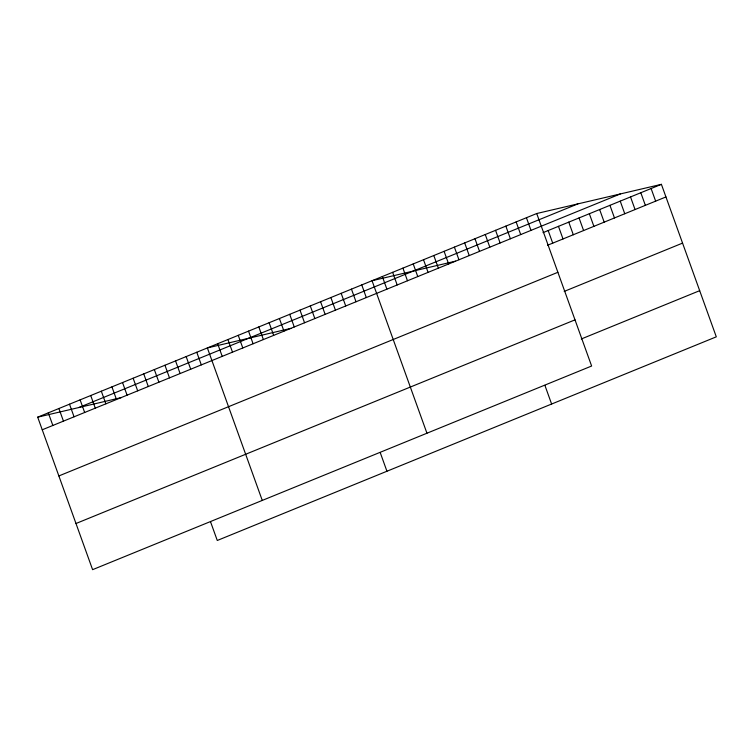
<?xml version="1.0" encoding="UTF-8"?>
<svg xmlns="http://www.w3.org/2000/svg" width="754" height="754" viewBox="0 0 754 754"><rect width="100%" height="100%" fill="white"/><g stroke="black" fill="none" stroke-linecap="round" stroke-linejoin="round"><path stroke-width="1.13" d="M536.725 213.523L591.626 366.02L92.601 569.666L37.7 417.169L536.725 213.523L661.399 184.334L716.3 336.831L217.275 540.477L210.545 521.796M78.84 407.537L577.866 203.891M42.243 429.789L620.259 193.967M543.031 232.637L661.399 184.334M547.574 245.248L665.942 196.945M58.859 475.944L557.885 272.298M564.199 291.412L682.559 243.108M75.984 523.512L575.01 319.856M581.315 338.97L699.684 290.667M455.576 261.167L372.052 280.724L426.952 433.23M290.903 328.367L207.369 347.933L262.269 500.43M37.7 417.169L121.234 397.612M651.107 188.528L655.65 201.148M640.815 192.732L645.358 205.342M630.523 196.926L635.056 209.546M620.231 201.13L624.764 213.75M609.939 205.333L614.472 217.944M599.637 209.527L604.18 222.147M589.345 213.731L593.888 226.351M579.053 217.934L583.596 230.545M568.761 222.128L573.304 234.748M558.469 226.332L563.012 238.952M548.177 230.535L552.72 243.146M526.433 217.718L530.976 230.338M516.141 221.921L520.684 234.532M505.849 226.125L510.392 238.735M495.557 230.319L500.1 242.939M544.897 385.351L551.617 404.031M485.265 234.522L489.808 247.133M474.973 238.726L479.516 251.336M464.681 242.92L469.224 255.54M454.389 247.123L458.932 259.734M444.097 251.327L448.639 263.938M433.804 255.521L438.347 268.141M423.512 259.725L428.055 272.335M413.22 263.928L417.763 276.539M402.928 268.122L407.471 280.742M392.636 272.326L397.169 284.937M382.344 276.52L386.877 289.14M361.76 284.927L366.293 297.538M351.458 289.121L356.001 301.741M341.166 293.325L345.709 305.945M330.874 297.528L335.417 310.139M380.214 452.551L386.943 471.241M320.582 301.723L325.125 314.343M310.29 305.926L314.833 318.537M299.998 310.13L304.541 322.74M289.706 314.324L294.248 326.944M279.414 318.527L283.956 331.138M269.121 322.731L273.664 335.341M258.829 326.925L263.372 339.545M248.537 331.129L253.08 343.739M238.245 335.332L242.788 347.943M227.953 339.526L232.496 352.146M217.661 343.73L222.204 356.34M196.766 352.259L201.309 364.87M186.163 356.585L190.705 369.196M175.559 360.912L180.102 373.522M164.956 365.238L169.49 377.858M154.344 369.564L158.887 382.184M143.741 373.89L148.284 386.51M133.138 378.225L137.68 390.836M122.534 382.551L127.077 395.162M111.931 386.877L116.474 399.488M101.328 391.203L105.871 403.824M90.725 395.53L95.268 408.15M80.122 399.856L84.655 412.476M69.509 404.191L74.052 416.802M58.906 408.517L63.449 421.128M48.303 412.843L52.846 425.454"/></g></svg>
